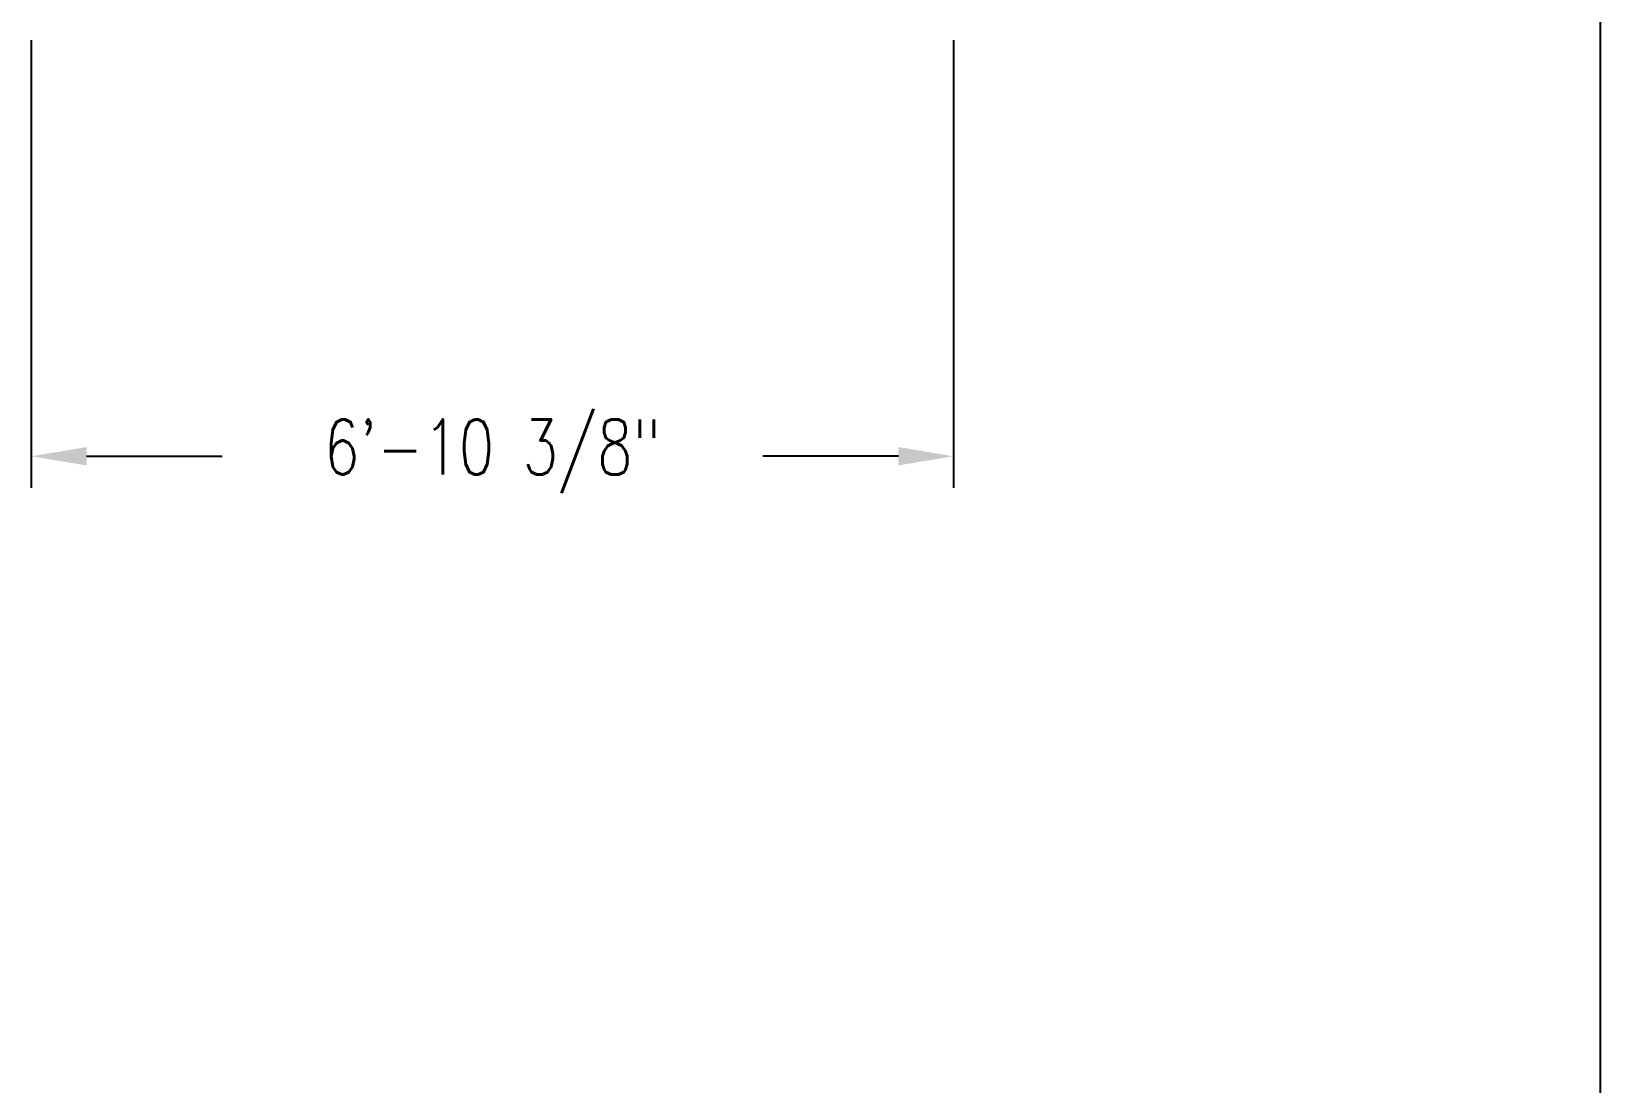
# Model space of a CAD drawing. Header units: millimetres. Extents: x 17891 to 32328, y 18593 to 29476.
# Drawn here: x 18581.1 to 18721.3, y 18796.6 to 18890.6 of the extents above; entities that cross this region are included whole.
import ezdxf

# ---------------------------------------------------------------- set-up
doc = ezdxf.new("R2010")
doc.units = ezdxf.units.MM
doc.header["$LTSCALE"] = 5
doc.layers.add('UNIT', color=6, linetype='Continuous')
doc.styles.add('SUBMITTAL', font='romans.shx', dxfattribs={"width": 0.75})
doc.dimstyles.new('SUBMITTAL', dxfattribs={"dimtxt": 0.09375, "dimasz": 0.09375, "dimexe": 0.03125, "dimexo": 0.0625, "dimgap": 0.0625, "dimtad": 0, "dimdec": 4, "dimzin": 4, "dimdsep": 46, "dimlunit": 4, "dimtxsty": 'SUBMITTAL', "dimcen": 0.09375, "dimclre": 6, "dimadec": 0, "dimazin": 0, "dimtfac": 1, "dimtdec": 0, "dimtofl": 0, "dimtmove": 0, "dimatfit": 3, "dimfxl": 0, "dimfrac": 2, "dimtolj": 1, "dimtzin": 4, "dimarcsym": 0})

# ---------------------------------------------------------------- blocks, each defined once
blk = doc.blocks.new('BORDER')
blk.add_line((1, 0), (1, 1))
blk = doc.blocks.new('*D37')
at = {"layer": 'UNIT', "color": 6, "lineweight": -2}
for p, q in [((18581.09, 18889.84), (18581.09, 18849.84)), ((18663.47, 18889.84), (18663.47, 18849.84))]:
    blk.add_line(p, q, dxfattribs=at)
at = {"layer": 'UNIT', "color": 3, "lineweight": -2}
for p, q in [((18586.02, 18852.66), (18598.13, 18852.66)), ((18658.54, 18852.66), (18646.43, 18852.66))]:
    blk.add_line(p, q, dxfattribs=at)
at = {"layer": 'UNIT', "color": 3}
for points in [[(18586.02, 18853.48), (18586.02, 18851.84), (18581.09, 18852.66)], [(18658.54, 18853.48), (18658.54, 18851.84), (18663.47, 18852.66)]]:
    blk.add_solid(points, dxfattribs=at)
at = {"layer": 'UNIT', "color": 3, "insert": (18622.28, 18852.66), "char_height": 4.9294, "attachment_point": 5, "style": 'SUBMITTAL'}
blk.add_mtext('\\A1;6\'-10 3/8"', dxfattribs=at)

msp = doc.modelspace()

# ---------------------------------------------------------------- block references
at = {"xscale": 829.7698563356048, "yscale": 622.3273922517036, "zscale": 829.7698563356048}
msp.add_blockref('BORDER', (17891.493, 18593.206), dxfattribs=at)

# ---------------------------------------------------------------- dimensions: what is measured, and where the dimension line sits
at = {"layer": 'UNIT', "color": 3}
dim = msp.add_linear_dim(base=(18663.4697, 18852.6597), p1=(18581.0947, 18892.6597), p2=(18663.4697, 18892.6597), dimstyle='SUBMITTAL', override={"dimscale": 70.42, "dimtxt": 0.07, "dimasz": 0.07, "dimexe": 0.04, "dimexo": 0.04, "dimgap": 0.03125, "dimdec": 3, "dimzin": 3, "dimclrd": 3, "dimclrt": 3, "dimtdec": 3, "dimtix": 1}, dxfattribs=at)
dim.commit()
dim.dimension.update_dxf_attribs({"geometry": '*D37', "text_midpoint": (18622.2822, 18852.6597), "dimtype": 160})

doc.saveas('drawing.dxf')
